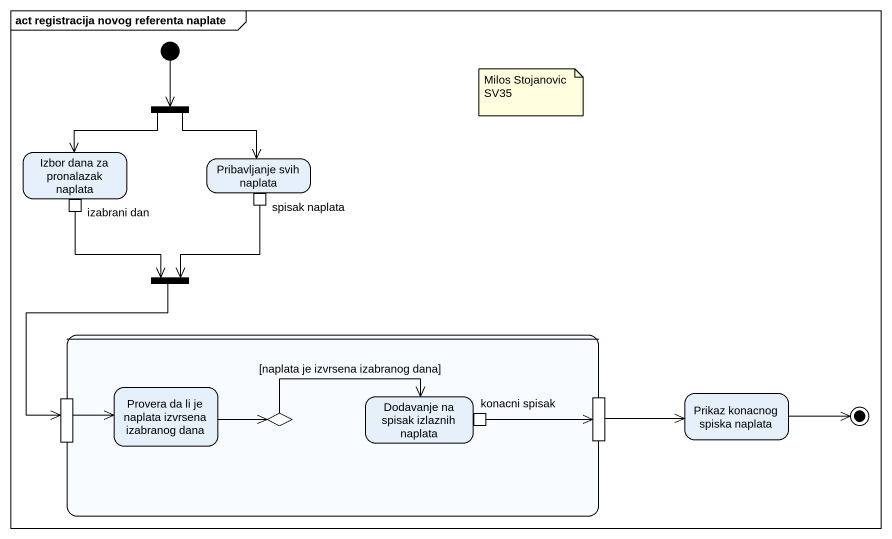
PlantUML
@startuml
mainframe act registracija novog referenta naplate
hide empty description
state fork1 <<fork>>
state "Izbor dana za pronalazak naplata" as Izbor_dana_za_pronalazak {
  state "izabrani dan" as izabrani_dan <<outputPin>>
}
state "Pribavljanje svih naplata" as Pribavljanje_svih_naplata {
  state "spisak naplata" as spisak_naplata <<outputPin>>
}
state fork2 <<join>>
state " " as state1 {
  state pin1 <<inputPin>>
  state "Provera da li je naplata izvrsena izabranog dana" as Provera_da_li_je_naplata
  state choice1 <<choice>>
  state "Dodavanje na spisak izlaznih naplata" as Dodavanje_na_spisak {
    state "konacni spisak" as konacni_spisak <<outputPin>>
  }
  state pin2 <<inputPin>>
}
state "Prikaz konacnog spiska naplata" as Prikaz_konacnog_spiska
[*] --> fork1
fork1 --> Izbor_dana_za_pronalazak
fork1 --> Pribavljanje_svih_naplata
izabrani_dan --> fork2
spisak_naplata --> fork2
fork2 --> pin1
pin1 -right-> Provera_da_li_je_naplata
Provera_da_li_je_naplata -right-> choice1
choice1 -right-> Dodavanje_na_spisak : [naplata je izvrsena izabranog dana]
konacni_spisak -right-> pin2
pin2 -right-> Prikaz_konacnog_spiska
Prikaz_konacnog_spiska -right-> [*]
note as N1
  Milos Stojanovic SV35
end note
@enduml
